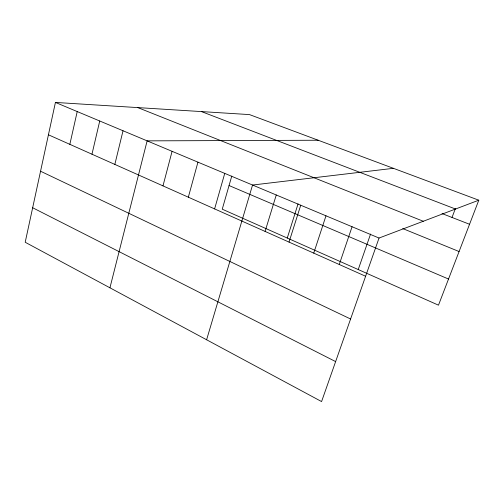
<?xml version="1.0" encoding="UTF-8"?>
<svg xmlns="http://www.w3.org/2000/svg" width="504" height="504" viewBox="0 0 504 504"><rect width="100%" height="100%" fill="white"/><g stroke="black" fill="none" stroke-linecap="round" stroke-linejoin="round"><path stroke-width="0.76" d="M478.8 200.195L249.499 114.597L55.427 102.432L25.2 242.26L321.577 401.568L379.039 238.046L478.8 200.195L438.486 305.172L222.245 209.185L231.777 176.098M69.842 144.346L77.219 111.56M91.967 154.211L99.735 120.998M114.843 164.411L123.026 130.763M109.935 287.809L147.13 140.862L318.188 140.238M162.981 185.882L172.084 151.32M188.338 197.19L197.94 162.156M214.609 208.908L224.746 173.389M206.608 339.772L252.548 185.037L393.416 168.323M265.079 231.418L276.261 194.979M287.261 238.046L298.066 203.862M289.031 242.103L300.731 205.229M313.74 253.121L325.987 215.813M339.255 264.499L352.076 226.75M358.231 269.546L370.572 234.039M452.031 217.451L455.301 208.763M201.455 111.586L455.528 209.028M442.014 213.557L469.552 224.274M137.794 107.598L423.297 221.256M402.746 228.577L459.087 251.534M55.427 102.432L379.039 238.046M229.055 185.541L448.522 279.033M48.434 134.795L365.608 276.255M40.559 171.228L350.589 319M32.659 207.749L335.626 361.589"/></g></svg>
